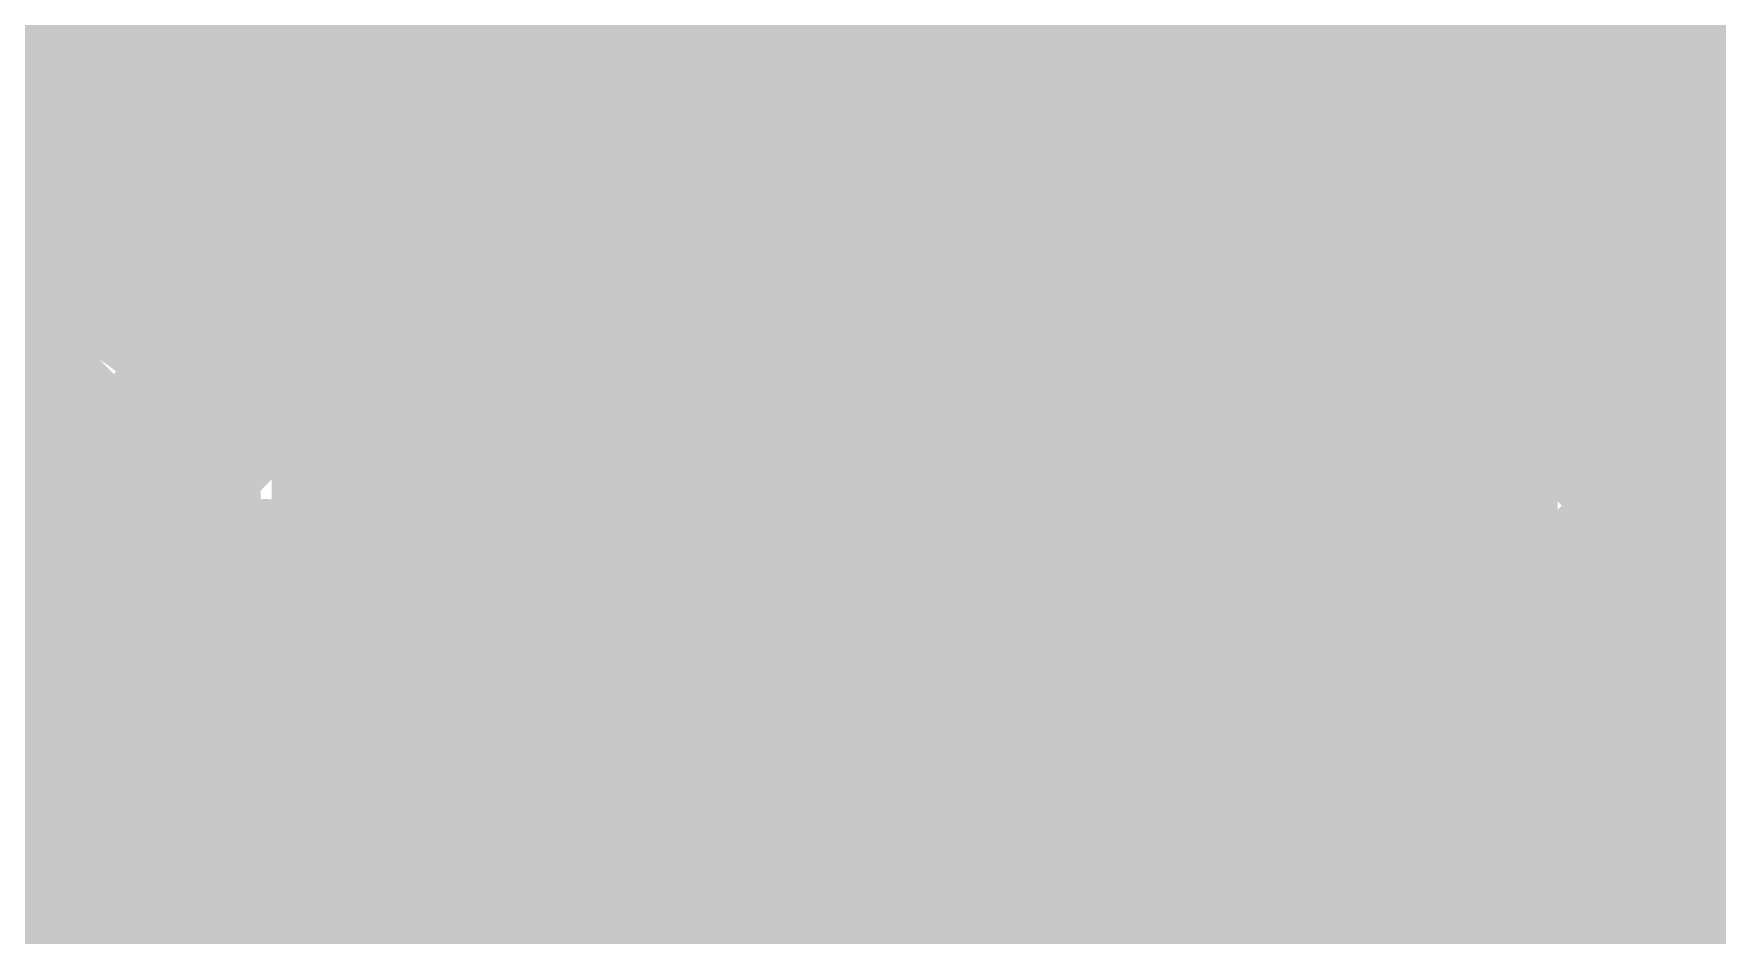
# Model space of a CAD drawing. Header units: millimetres. Extents: x 13 to 259, y -2 to 326.
# Drawn here: x 121.167 to 124.785, y 119.567 to 121.505 of the extents above; entities that cross this region are included whole.
import ezdxf

# ---------------------------------------------------------------- set-up
doc = ezdxf.new("R2010")
doc.units = ezdxf.units.MM
for name, color, linetype in [('BottomLayer', 5, 'Continuous'), ('BottomSolder', 6, 'Continuous'), ('ConnectLayer', 7, 'Continuous'), ('DrillDrawing', 1, 'Continuous'), ('Mechanical13', 56, 'Continuous'), ('Mechanical14', 56, 'Continuous'), ('Mechanical15', 56, 'Continuous'), ('MidLayer1', 16, 'Continuous'), ('MidLayer2', 76, 'Continuous'), ('MidLayer3', 90, 'Continuous'), ('MidLayer4', 156, 'Continuous'), ('MidLayer5', 130, 'Continuous'), ('MidLayer6', 216, 'Continuous'), ('MultiLayer', 9, 'Continuous'), ('TopLayer', 1, 'Continuous'), ('TopPaste', 8, 'Continuous'), ('TopSolder', 216, 'Continuous')]:
    doc.layers.add(name, color=color, linetype=linetype)

# ---------------------------------------------------------------- blocks, each defined once
blk = doc.blocks.new('CP_16_4_L_61')
at = {"layer": 'Mechanical13', "const_width": 0.1}
blk.add_lwpolyline([(2, -2), (2, 2)], dxfattribs=at)
at = {"layer": 'Mechanical15', "const_width": 0.05}
blk.add_lwpolyline([(2.35, -2.35), (2.35, 2.35)], dxfattribs=at)
at = {"layer": 'TopLayer', "const_width": 0.3}
for points in [[(1.55, 0.325), (2.1, 0.325)], [(1.55, -0.325), (2.1, -0.325)], [(1.55, -0.975), (2.1, -0.975)]]:
    blk.add_lwpolyline(points, dxfattribs=at)
at = {"layer": 'TopLayer', "const_width": 0.15}
for points in [[(2.025, 0.325, 1), (2.175, 0.325, 1)], [(2.025, -0.325, 1), (2.175, -0.325, 1)], [(2.025, -0.975, 1), (2.175, -0.975, 1)]]:
    blk.add_lwpolyline(points, format="xyb", close=True, dxfattribs=at)
at = {"layer": 'TopPaste', "const_width": 0.3}
for points in [[(1.55, 0.325), (2.1, 0.325)], [(1.55, -0.325), (2.1, -0.325)], [(1.55, -0.975), (2.1, -0.975)]]:
    blk.add_lwpolyline(points, dxfattribs=at)
at = {"layer": 'TopPaste', "const_width": 0.15}
for points in [[(2.025, 0.325, 1), (2.175, 0.325, 1)], [(2.025, -0.325, 1), (2.175, -0.325, 1)], [(2.025, -0.975, 1), (2.175, -0.975, 1)]]:
    blk.add_lwpolyline(points, format="xyb", close=True, dxfattribs=at)
at = {"layer": 'TopSolder', "const_width": 0.5032}
for points in [[(1.55, 0.325), (2.1, 0.325)], [(1.55, -0.325), (2.1, -0.325)], [(1.55, -0.975), (2.1, -0.975)]]:
    blk.add_lwpolyline(points, dxfattribs=at)
at = {"layer": 'TopSolder', "const_width": 0.2516}
for points in [[(1.9742, 0.325, 1), (2.2258, 0.325, 1)], [(1.9742, -0.325, 1), (2.2258, -0.325, 1)], [(1.9742, -0.975, 1), (2.2258, -0.975, 1)]]:
    blk.add_lwpolyline(points, format="xyb", close=True, dxfattribs=at)
blk = doc.blocks.new('RESC1005X40N_65')
at = {"layer": 'Mechanical14', "const_width": 0.1}
for points in [[(-0.5, 0.25), (0.5, 0.25)], [(-0.5, 0.25), (-0.5, -0.25)], [(0.5, 0.25), (0.5, -0.25)], [(-0.5, -0.25), (0.5, -0.25)]]:
    blk.add_lwpolyline(points, dxfattribs=at)
at = {"layer": 'Mechanical14', "const_width": 0.05}
for points in [[(-0.525, 0.25, 1), (-0.475, 0.25, 1)], [(-0.525, 0.25, 1), (-0.475, 0.25, 1)], [(0.475, 0.25, 1), (0.525, 0.25, 1)], [(0.475, 0.25, 1), (0.525, 0.25, 1)], [(-0.525, -0.25, 1), (-0.475, -0.25, 1)], [(-0.525, -0.25, 1), (-0.475, -0.25, 1)], [(0.475, -0.25, 1), (0.525, -0.25, 1)], [(0.475, -0.25, 1), (0.525, -0.25, 1)]]:
    blk.add_lwpolyline(points, format="xyb", close=True, dxfattribs=at)
at = {"layer": 'Mechanical15', "const_width": 0.05}
for points in [[(0, 0.5), (0, -0.5)], [(-0.91, 0.46), (0.91, 0.46)], [(-0.91, 0.46), (-0.91, -0.46)], [(0.91, 0.46), (0.91, -0.46)], [(-0.5, 0), (0.5, 0)], [(-0.91, -0.46), (0.91, -0.46)]]:
    blk.add_lwpolyline(points, dxfattribs=at)
at = {"layer": 'Mechanical15'}
for points, const_width in [([(-0.0125, 0.5, 1), (0.0125, 0.5, 1)], 0.025), ([(-0.9225, 0.46, 1), (-0.8975, 0.46, 1)], 0.025), ([(-0.9225, 0.46, 1), (-0.8975, 0.46, 1)], 0.025), ([(0.8975, 0.46, 1), (0.9225, 0.46, 1)], 0.025), ([(0.8975, 0.46, 1), (0.9225, 0.46, 1)], 0.025), ([(0.35, 0, 1), (-0.35, 0, 1)], 0.05), ([(-0.5125, 0, 1), (-0.4875, 0, 1)], 0.025), ([(-0.3625, 0, 1), (-0.3375, 0, 1)], 0.025), ([(0.3375, 0, 1), (0.3625, 0, 1)], 0.025), ([(0.4875, 0, 1), (0.5125, 0, 1)], 0.025), ([(-0.9225, -0.46, 1), (-0.8975, -0.46, 1)], 0.025), ([(-0.9225, -0.46, 1), (-0.8975, -0.46, 1)], 0.025), ([(0.8975, -0.46, 1), (0.9225, -0.46, 1)], 0.025), ([(0.8975, -0.46, 1), (0.9225, -0.46, 1)], 0.025), ([(-0.0125, -0.5, 1), (0.0125, -0.5, 1)], 0.025)]:
    blk.add_lwpolyline(points, format="xyb", close=True, dxfattribs=dict(at, const_width=const_width))
at = {"layer": 'TopLayer'}
for points in [[(-0.18, -0.31), (-0.18, 0.31), (-0.76, -0.31), (-0.76, 0.31)], [(0.76, -0.31), (0.76, 0.31), (0.18, -0.31), (0.18, 0.31)]]:
    blk.add_solid(points, dxfattribs=at)
at = {"layer": 'TopPaste'}
for points in [[(-0.18, -0.31), (-0.18, 0.31), (-0.76, -0.31), (-0.76, 0.31)], [(0.76, -0.31), (0.76, 0.31), (0.18, -0.31), (0.18, 0.31)]]:
    blk.add_solid(points, dxfattribs=at)
at = {"layer": 'TopSolder'}
for points in [[(-0.0784, -0.4116), (-0.0784, 0.4116), (-0.8616, -0.4116), (-0.8616, 0.4116)], [(0.8616, -0.4116), (0.8616, 0.4116), (0.0784, -0.4116), (0.0784, 0.4116)]]:
    blk.add_solid(points, dxfattribs=at)
blk = doc.blocks.new('CAPC1608X87N_100')
at = {"layer": 'Mechanical14', "const_width": 0.1}
for points in [[(-0.875, -0.4749), (-0.875, 0.4751)], [(0.875, 0.4751), (-0.875, 0.4751)], [(0.875, -0.4749), (0.875, 0.4751)], [(0.875, -0.4749), (-0.875, -0.4749)]]:
    blk.add_lwpolyline(points, dxfattribs=at)
at = {"layer": 'Mechanical14', "const_width": 0.05}
for points in [[(-0.9, 0.4751, 1), (-0.85, 0.4751, 1)], [(-0.9, 0.4751, 1), (-0.85, 0.4751, 1)], [(0.85, 0.4751, 1), (0.9, 0.4751, 1)], [(0.85, 0.4751, 1), (0.9, 0.4751, 1)], [(-0.9, -0.4749, 1), (-0.85, -0.4749, 1)], [(-0.9, -0.4749, 1), (-0.85, -0.4749, 1)], [(0.85, -0.4749, 1), (0.9, -0.4749, 1)], [(0.85, -0.4749, 1), (0.9, -0.4749, 1)]]:
    blk.add_lwpolyline(points, format="xyb", close=True, dxfattribs=at)
at = {"layer": 'Mechanical15', "const_width": 0.05}
for points in [[(1.55, 0.75), (-1.55, 0.75)], [(-1.55, -0.75), (-1.55, 0.75)], [(1.55, -0.75), (1.55, 0.75)], [(0, -0.3), (0, 0.3)], [(0.3, 0), (-0.3, 0)], [(1.55, -0.75), (-1.55, -0.75)]]:
    blk.add_lwpolyline(points, dxfattribs=at)
at = {"layer": 'Mechanical15', "const_width": 0.025}
for points in [[(-1.5625, 0.75, 1), (-1.5375, 0.75, 1)], [(-1.5625, 0.75, 1), (-1.5375, 0.75, 1)], [(1.5375, 0.75, 1), (1.5625, 0.75, 1)], [(1.5375, 0.75, 1), (1.5625, 0.75, 1)], [(-0.0125, 0.3, 1), (0.0125, 0.3, 1)], [(-0.3125, 0, 1), (-0.2875, 0, 1)], [(0.2875, 0, 1), (0.3125, 0, 1)], [(-0.0125, -0.3, 1), (0.0125, -0.3, 1)], [(-1.5625, -0.75, 1), (-1.5375, -0.75, 1)], [(-1.5625, -0.75, 1), (-1.5375, -0.75, 1)], [(1.5375, -0.75, 1), (1.5625, -0.75, 1)], [(1.5375, -0.75, 1), (1.5625, -0.75, 1)]]:
    blk.add_lwpolyline(points, format="xyb", close=True, dxfattribs=at)
at = {"layer": 'TopLayer'}
for points in [[(-1.275, -0.5), (-0.325, -0.5), (-1.275, 0.5), (-0.325, 0.5)], [(0.325, -0.5), (1.275, -0.5), (0.325, 0.5), (1.275, 0.5)]]:
    blk.add_solid(points, dxfattribs=at)
at = {"layer": 'TopPaste'}
for points in [[(-1.275, -0.5), (-0.325, -0.5), (-1.275, 0.5), (-0.325, 0.5)], [(0.325, -0.5), (1.275, -0.5), (0.325, 0.5), (1.275, 0.5)]]:
    blk.add_solid(points, dxfattribs=at)
at = {"layer": 'TopSolder'}
for points in [[(-1.3766, -0.6016), (-0.2234, -0.6016), (-1.3766, 0.6016), (-0.2234, 0.6016)], [(0.2234, -0.6016), (1.3766, -0.6016), (0.2234, 0.6016), (1.3766, 0.6016)]]:
    blk.add_solid(points, dxfattribs=at)

msp = doc.modelspace()

# ---------------------------------------------------------------- linework, layer by layer
at = {"layer": 'BottomLayer', "const_width": 0.25}
for points in [[(121.9646, 120.7144, 1), (122.2146, 120.7144, 1)], [(120.975, 120.475, 1), (121.225, 120.475, 1)], [(123.5064, 120.2572, 1), (123.7564, 120.2572, 1)], [(121.9646, 119.7744, 1), (122.2146, 119.7744, 1)]]:
    msp.add_lwpolyline(points, format="xyb", close=True, dxfattribs=at)
at = {"layer": 'BottomSolder', "const_width": 0.3516}
for points in [[(120.9492, 121.775, 1), (121.3008, 121.775, 1)], [(120.6492, 121.125, 1), (121.0008, 121.125, 1)], [(121.9138, 120.7144, 1), (122.2654, 120.7144, 1)], [(120.9242, 120.475, 1), (121.2758, 120.475, 1)], [(123.4556, 120.2572, 1), (123.8072, 120.2572, 1)], [(120.6492, 119.825, 1), (121.0008, 119.825, 1)], [(121.9138, 119.7744, 1), (122.2654, 119.7744, 1)]]:
    msp.add_lwpolyline(points, format="xyb", close=True, dxfattribs=at)
at = {"layer": 'ConnectLayer', "const_width": 0.4}
for points in [[(115.4895, 128.8861), (123.5362, 120.8395)], [(115.4895, 128.8861), (123.5362, 120.8395)], [(119.4002, 125.8239), (124.9925, 120.2317)], [(119.4002, 125.8239), (124.9925, 120.2317)], [(119.6306, 124.745), (123.5362, 120.8395)], [(119.6306, 124.745), (123.5362, 120.8395)], [(120.9, 123.15), (123.3028, 120.7472)], [(123.2659, 120.7204), (125.283, 122.7375)], [(123.2659, 120.7204), (125.283, 122.7375)], [(124.1762, 121.6306), (125.2831, 122.7375)], [(120.0686, 122.61), (122.4064, 120.2722)], [(120.6764, 122.61), (122.92, 120.3664)], [(122.1499, 121.3013), (123.3498, 122.5013)], [(122.1499, 121.3013), (123.3498, 122.5013)], [(122.1499, 121.3013), (123.3498, 122.5013)], [(122.1499, 121.3013), (123.3498, 122.5013)], [(122.4493, 121.6008), (123.3498, 122.5013)], [(123.6405, 122.4322), (125.2532, 120.8195)], [(123.6405, 122.4322), (125.2532, 120.8195)], [(122.6355, 120.9384), (124.0945, 122.3974)], [(122.6355, 120.9384), (124.0945, 122.3974)], [(124.2414, 119.3358), (124.2414, 122.4046)], [(124.7814, 119.3358), (124.7814, 122.4046)], [(124.2214, 121.8513), (125.2532, 120.8195)], [(121.7138, 121.8133), (122.243, 121.2841)], [(121.7138, 121.8133), (122.243, 121.2841)], [(121.7138, 121.8133), (122.243, 121.2841)], [(124.1762, 121.6306), (124.2414, 121.6959)], [(124.0585, 120.6643), (125.05, 121.6559)], [(124.0585, 120.6643), (125.05, 121.6559)], [(124.0585, 120.6643), (125.05, 121.6559)], [(124.7814, 121.3873), (125.05, 121.6559)], [(120.5692, 120.5692), (121.6432, 121.6432)], [(122.6355, 120.9384), (123.1774, 121.4804)], [(122.8736, 121.1765), (123.1775, 121.4804)], [(123.543, 119.3003), (125.5777, 121.335)], [(123.543, 119.3003), (125.5777, 121.335)], [(123.8949, 121.3293), (124.9925, 120.2317)], [(123.8949, 121.3293), (124.2414, 120.9827)], [(124.1464, 119.9037), (125.5777, 121.335)], [(124.7814, 120.5388), (125.5777, 121.335)], [(123.2659, 120.7203), (123.858, 121.3125)], [(123.2978, 120.7522), (123.8581, 121.3125)], [(124.7814, 121.2913), (125.2532, 120.8195)], [(120.5524, 121.2776), (121.6461, 120.184)], [(121.4165, 121.2621), (121.6145, 121.0641)], [(121.4165, 121.2621), (121.6145, 121.0641)], [(121.4165, 121.262), (121.6145, 121.0641)], [(121.1595, 120.311), (122.0675, 121.2189)], [(122.6594, 120.8678), (123.0747, 120.4524)], [(122.6594, 120.8678), (123.0747, 120.4524)], [(122.6594, 120.8677), (123.0747, 120.4524)], [(124.0585, 120.6643), (124.2414, 120.8473)], [(122.0607, 120.3637), (122.4917, 120.7947)], [(122.6058, 120.0602), (123.1683, 120.6227)], [(122.6058, 120.0602), (123.1683, 120.6227)], [(122.6058, 120.0602), (123.1683, 120.6227)], [(124.7814, 120.4427), (124.9925, 120.2317)], [(122.6058, 120.0602), (122.916, 120.3704)], [(122.7774, 119.3833), (123.6753, 120.2812)], [(121.6411, 120.2397), (121.7269, 120.2397)], [(123.3196, 120.2075), (123.5817, 119.9454)], [(121.2933, 120.184), (121.665, 120.184)], [(124.2137, 120.162), (132.0104, 112.3653)], [(124.2137, 120.162), (124.9399, 119.4357)], [(124.2137, 120.162), (125.7412, 118.6344)], [(122.5874, 120.0912), (123.3428, 119.3358)], [(122.5874, 120.0912), (123.6995, 118.9791)], [(122.5874, 120.0912), (123.3428, 119.3358)], [(122.5874, 120.0912), (123.3428, 119.3358)], [(123.543, 119.3003), (124.2414, 119.9988)], [(123.9249, 118.8337), (125.0861, 119.9949)], [(123.9249, 118.8337), (125.0861, 119.9949)], [(124.5706, 119.4794), (125.0861, 119.9949)], [(124.7814, 119.6903), (125.0861, 119.9949)], [(124.1215, 119.9286), (124.6143, 119.4357)], [(122.6675, 119.8935), (122.7774, 119.7836)], [(122.5599, 119.1658), (123.2243, 119.8302)], [(122.5599, 119.1658), (123.2243, 119.8302)], [(122.5599, 119.1658), (123.2243, 119.8302)], [(121.4029, 119.7058), (121.5004, 119.8033)], [(121.4029, 119.7058), (121.5004, 119.8033)], [(122.7774, 117.538), (122.7774, 119.7836)], [(123.8267, 119.7004), (129.2576, 114.2696)], [(123.8267, 119.7004), (124.1933, 119.3338)], [(123.8267, 119.7004), (124.8927, 118.6344)], [(121.3866, 119.644), (121.5142, 119.644)], [(121.3736, 119.6079), (121.7157, 119.2658)], [(121.3736, 119.6079), (121.7157, 119.2658)], [(121.3736, 119.6079), (121.7157, 119.2658)], [(124.7814, 119.5942), (125.47, 118.9056)], [(122.7774, 118.5348), (123.7642, 119.5216)], [(123.7642, 119.0927), (123.7642, 119.5222)], [(124.6143, 119.4357), (126.0205, 119.4357)], [(122.5296, 119.2025), (122.5296, 119.3813)]]:
    msp.add_lwpolyline(points, dxfattribs=at)
for points in [[(124.2214, 121.8572, -2.25895), (123.5748, 122.4445)], [(124.2214, 121.8572, -2.25895), (123.5748, 122.4445)], [(120.5492, 121.6466, -1.116233), (121.715, 121.775)], [(120.5492, 121.6466, -1.116233), (121.715, 121.775)], [(120.5492, 121.6466, -1.116233), (121.715, 121.775)], [(121.715, 121.775, -0.277914), (121.4009, 121.2535)], [(121.715, 121.775, -0.277914), (121.4009, 121.2535)], [(121.715, 121.775, -0.277914), (121.4009, 121.2535)], [(121.5247, 120.8846, -0.863449), (122.6796, 120.7144)], [(121.5247, 120.8846, -0.863449), (122.6796, 120.7144)], [(121.5247, 120.8846, -0.863449), (122.6796, 120.7144)], [(121.4009, 121.2535, -0.054925), (121.415, 121.125)], [(121.4009, 121.2535, -0.054925), (121.415, 121.125)], [(121.4009, 121.2535, -0.054925), (121.415, 121.125)], [(121.415, 121.125, -0.060301), (121.398, 120.9842)], [(121.415, 121.125, -0.060301), (121.398, 120.9842)], [(121.415, 121.125, -0.060301), (121.398, 120.9842)], [(121.398, 120.9842, -0.06863), (121.5247, 120.8846)], [(121.398, 120.9842, -0.06863), (121.5247, 120.8846)], [(121.398, 120.9842, -0.06863), (121.5247, 120.8846)], [(123.3028, 120.7472, -0.599948), (124.2214, 120.2572)], [(122.6796, 120.7144, -0.234583), (122.4463, 120.2444)], [(122.6796, 120.7144, -0.234583), (122.4463, 120.2444)], [(122.6796, 120.7144, -0.234583), (122.4463, 120.2444)], [(120.731, 120.4075, -0.275893), (121.2933, 120.184)], [(121.665, 120.184, -0.603205), (122.6675, 119.8935)], [(123.6036, 120.2987, -0.358998), (122.92, 120.3664)], [(123.604, 120.299, -0.358532), (122.921, 120.3654)], [(121.415, 119.825, -1.72626), (120.5271, 120.3342)], [(121.415, 119.825, -1.72626), (120.5271, 120.3342)], [(121.1878, 119.3597, -1.0687), (120.5271, 120.3342)], [(121.665, 120.3048, -0.189418), (121.398, 119.9658)], [(121.665, 120.3048, -0.189418), (121.398, 119.9658)], [(121.733, 120.2444, -0.03861), (121.665, 120.3048)], [(121.733, 120.2444, -0.03861), (121.665, 120.3048)], [(121.733, 120.2444, -0.03861), (121.665, 120.3048)], [(123.604, 120.299, -0.596675), (123.6814, 120.2572)], [(121.7501, 119.2919, -0.507728), (121.733, 120.2444)], [(121.7501, 119.2919, -0.507728), (121.733, 120.2444)], [(122.4463, 120.2444, -0.234583), (122.6796, 119.7744)], [(122.4463, 120.2444, -0.234583), (122.6796, 119.7744)], [(122.4463, 120.2444, -0.234583), (122.6796, 119.7744)], [(124.2214, 120.2572, -0.148766), (124.1215, 119.9286)], [(123.7396, 119.5468, -0.358532), (123.6732, 120.2298)], [(123.7406, 119.5458, -0.358998), (123.673, 120.2294)], [(121.3866, 119.644, -1.071152), (120.2936, 120.0812)], [(121.398, 119.9658, -0.0603), (121.415, 119.825)], [(121.398, 119.9658, -0.0603), (121.415, 119.825)], [(122.6796, 119.7744, -0.244075), (122.4292, 119.2919)], [(122.6796, 119.7744, -0.244075), (122.4292, 119.2919)], [(122.6796, 119.7744, -0.184325), (122.5296, 119.3813)], [(121.7501, 119.2919, -0.185763), (121.5142, 119.644)]]:
    msp.add_lwpolyline(points, format="xyb", dxfattribs=at)
at = {"layer": 'ConnectLayer'}
for points, const_width in [([(124.1414, 121.6959, 1), (124.3414, 121.6959, 1)], 0.2), ([(121.5432, 121.6432, 1), (121.7432, 121.6432, 1)], 0.2), ([(124.0762, 121.6306, 1), (124.2762, 121.6306, 1)], 0.2), ([(124.0762, 121.6306, 1), (124.2762, 121.6306, 1)], 0.2), ([(122.3493, 121.6008, 1), (122.5493, 121.6008, 1)], 0.2), ([(123.0775, 121.4804, 1), (123.2775, 121.4804, 1)], 0.2), ([(123.0775, 121.4804, 1), (123.2774, 121.4804, 1)], 0.2), ([(124.6814, 121.3873, 1), (124.8814, 121.3873, 1)], 0.2), ([(123.7949, 121.3293, 1), (123.9949, 121.3293, 1)], 0.2), ([(123.7949, 121.3293, 1), (123.9949, 121.3293, 1)], 0.2), ([(122.0499, 121.3013, 1), (122.2499, 121.3013, 1)], 0.2), ([(122.0499, 121.3013, 1), (122.2499, 121.3013, 1)], 0.2), ([(122.0499, 121.3013, 1), (122.2499, 121.3013, 1)], 0.2), ([(122.0499, 121.3013, 1), (122.2499, 121.3013, 1)], 0.2), ([(123.758, 121.3125, 1), (123.958, 121.3125, 1)], 0.2), ([(123.7581, 121.3125, 1), (123.9581, 121.3125, 1)], 0.2), ([(124.6814, 121.2913, 1), (124.8814, 121.2913, 1)], 0.2), ([(121.3009, 121.2535, 1), (121.5009, 121.2535, 1)], 0.2), ([(121.3009, 121.2535, 1), (121.5009, 121.2535, 1)], 0.2), ([(121.3009, 121.2535, 1), (121.5009, 121.2535, 1)], 0.2), ([(121.3009, 121.2535, 1), (121.5009, 121.2535, 1)], 0.2), ([(121.3009, 121.2535, 1), (121.5009, 121.2535, 1)], 0.2), ([(121.3009, 121.2535, 1), (121.5009, 121.2535, 1)], 0.2), ([(121.3165, 121.2621, 1), (121.5165, 121.2621, 1)], 0.2), ([(121.3165, 121.2621, 1), (121.5165, 121.2621, 1)], 0.2), ([(121.3165, 121.262, 1), (121.5165, 121.262, 1)], 0.2), ([(122.143, 121.2841, 1), (122.343, 121.2841, 1)], 0.2), ([(122.143, 121.2841, 1), (122.343, 121.2841, 1)], 0.2), ([(122.143, 121.2841, 1), (122.343, 121.2841, 1)], 0.2), ([(121.9675, 121.2189, 1), (122.1675, 121.2189, 1)], 0.2), ([(122.7736, 121.1765, 1), (122.9736, 121.1765, 1)], 0.2), ([(121.315, 121.125, 1), (121.515, 121.125, 1)], 0.2), ([(121.315, 121.125, 1), (121.515, 121.125, 1)], 0.2), ([(121.315, 121.125, 1), (121.515, 121.125, 1)], 0.2), ([(121.315, 121.125, 1), (121.515, 121.125, 1)], 0.2), ([(121.315, 121.125, 1), (121.515, 121.125, 1)], 0.2), ([(121.315, 121.125, 1), (121.515, 121.125, 1)], 0.2), ([(121.5145, 121.0641, 1), (121.7145, 121.0641, 1)], 0.2), ([(121.5145, 121.0641, 1), (121.7145, 121.0641, 1)], 0.2), ([(121.5145, 121.0641, 1), (121.7145, 121.0641, 1)], 0.2), ([(121.298, 120.9842, 1), (121.498, 120.9842, 1)], 0.2), ([(121.298, 120.9842, 1), (121.498, 120.9842, 1)], 0.2), ([(121.298, 120.9842, 1), (121.498, 120.9842, 1)], 0.2), ([(121.298, 120.9842, 1), (121.498, 120.9842, 1)], 0.2), ([(121.298, 120.9842, 1), (121.498, 120.9842, 1)], 0.2), ([(121.298, 120.9842, 1), (121.498, 120.9842, 1)], 0.2), ([(124.1414, 120.9827, 1), (124.3414, 120.9827, 1)], 0.2), ([(122.5355, 120.9384, 1), (122.7355, 120.9384, 1)], 0.2), ([(122.5355, 120.9384, 1), (122.7355, 120.9384, 1)], 0.2), ([(122.5355, 120.9384, 1), (122.7355, 120.9384, 1)], 0.2), ([(121.4247, 120.8846, 1), (121.6247, 120.8846, 1)], 0.2), ([(121.4247, 120.8846, 1), (121.6247, 120.8846, 1)], 0.2), ([(121.4247, 120.8846, 1), (121.6247, 120.8846, 1)], 0.2), ([(121.4247, 120.8846, 1), (121.6247, 120.8846, 1)], 0.2), ([(121.4247, 120.8846, 1), (121.6247, 120.8846, 1)], 0.2), ([(121.4247, 120.8846, 1), (121.6247, 120.8846, 1)], 0.2), ([(122.5594, 120.8678, 1), (122.7594, 120.8678, 1)], 0.2), ([(122.5594, 120.8678, 1), (122.7594, 120.8678, 1)], 0.2), ([(122.5594, 120.8677, 1), (122.7594, 120.8677, 1)], 0.2), ([(124.2214, 120.2572, 1), (123.0414, 120.2572, 1)], 0.4), ([(124.2214, 120.2572, 1), (123.0414, 120.2572, 1)], 0.4), ([(124.2214, 120.2572, 1), (123.0414, 120.2572, 1)], 0.4), ([(123.4362, 120.8395, 1), (123.6362, 120.8395, 1)], 0.2), ([(123.4362, 120.8395, 1), (123.6362, 120.8395, 1)], 0.2), ([(123.4362, 120.8395, 1), (123.6362, 120.8395, 1)], 0.2), ([(123.4362, 120.8395, 1), (123.6362, 120.8395, 1)], 0.2), ([(124.1414, 120.8473, 1), (124.3414, 120.8473, 1)], 0.2), ([(122.3917, 120.7947, 1), (122.5917, 120.7947, 1)], 0.2), ([(123.1978, 120.7522, 1), (123.3978, 120.7522, 1)], 0.2), ([(123.2028, 120.7472, 1), (123.4028, 120.7472, 1)], 0.2), ([(123.2028, 120.7472, 1), (123.4028, 120.7472, 1)], 0.2), ([(122.5796, 120.7144, 1), (122.7796, 120.7144, 1)], 0.2), ([(122.5796, 120.7144, 1), (122.7796, 120.7144, 1)], 0.2), ([(122.5796, 120.7144, 1), (122.7796, 120.7144, 1)], 0.2), ([(122.5796, 120.7144, 1), (122.7796, 120.7144, 1)], 0.2), ([(122.5796, 120.7144, 1), (122.7796, 120.7144, 1)], 0.2), ([(122.5796, 120.7144, 1), (122.7796, 120.7144, 1)], 0.2), ([(123.1659, 120.7204, 1), (123.3659, 120.7204, 1)], 0.2), ([(123.1659, 120.7204, 1), (123.3659, 120.7204, 1)], 0.2), ([(123.1659, 120.7203, 1), (123.3659, 120.7203, 1)], 0.2), ([(123.9585, 120.6643, 1), (124.1585, 120.6643, 1)], 0.2), ([(123.9585, 120.6643, 1), (124.1585, 120.6643, 1)], 0.2), ([(123.9585, 120.6643, 1), (124.1585, 120.6643, 1)], 0.2), ([(123.9585, 120.6643, 1), (124.1585, 120.6643, 1)], 0.2), ([(123.0683, 120.6227, 1), (123.2683, 120.6227, 1)], 0.2), ([(123.0683, 120.6227, 1), (123.2683, 120.6227, 1)], 0.2), ([(123.0683, 120.6227, 1), (123.2683, 120.6227, 1)], 0.2), ([(124.6814, 120.5388, 1), (124.8814, 120.5388, 1)], 0.2), ([(122.9747, 120.4524, 1), (123.1747, 120.4524, 1)], 0.2), ([(122.9747, 120.4524, 1), (123.1747, 120.4524, 1)], 0.2), ([(122.9747, 120.4524, 1), (123.1747, 120.4524, 1)], 0.2), ([(124.6814, 120.4427, 1), (124.8814, 120.4427, 1)], 0.2), ([(121.9607, 120.3637, 1), (122.1607, 120.3637, 1)], 0.2), ([(122.816, 120.3704, 1), (123.016, 120.3704, 1)], 0.2), ([(122.82, 120.3664, 1), (123.02, 120.3664, 1)], 0.2), ([(122.82, 120.3664, 1), (123.02, 120.3664, 1)], 0.2), ([(122.821, 120.3654, 1), (123.021, 120.3654, 1)], 0.2), ([(121.0595, 120.311, 1), (121.2595, 120.311, 1)], 0.2), ([(121.565, 120.3048, 1), (121.765, 120.3048, 1)], 0.2), ([(121.565, 120.3048, 1), (121.765, 120.3048, 1)], 0.2), ([(121.565, 120.3048, 1), (121.765, 120.3048, 1)], 0.2), ([(121.565, 120.3048, 1), (121.765, 120.3048, 1)], 0.2), ([(121.565, 120.3048, 1), (121.765, 120.3048, 1)], 0.2), ([(123.5036, 120.2987, 1), (123.7036, 120.2987, 1)], 0.2), ([(123.504, 120.299, 1), (123.704, 120.299, 1)], 0.2), ([(123.504, 120.299, 1), (123.704, 120.299, 1)], 0.2), ([(123.5753, 120.2812, 1), (123.7753, 120.2812, 1)], 0.2), ([(121.5411, 120.2397, 1), (121.7411, 120.2397, 1)], 0.2), ([(121.6269, 120.2397, 1), (121.8269, 120.2397, 1)], 0.2), ([(121.633, 120.2444, 1), (121.833, 120.2444, 1)], 0.2), ([(121.633, 120.2444, 1), (121.833, 120.2444, 1)], 0.2), ([(121.633, 120.2444, 1), (121.833, 120.2444, 1)], 0.2), ([(121.633, 120.2444, 1), (121.833, 120.2444, 1)], 0.2), ([(121.633, 120.2444, 1), (121.833, 120.2444, 1)], 0.2), ([(122.3064, 120.2722, 1), (122.5064, 120.2722, 1)], 0.2), ([(122.3463, 120.2444, 1), (122.5463, 120.2444, 1)], 0.2), ([(122.3463, 120.2444, 1), (122.5463, 120.2444, 1)], 0.2), ([(122.3463, 120.2444, 1), (122.5463, 120.2444, 1)], 0.2), ([(122.3463, 120.2444, 1), (122.5463, 120.2444, 1)], 0.2), ([(122.3463, 120.2444, 1), (122.5463, 120.2444, 1)], 0.2), ([(122.3463, 120.2444, 1), (122.5463, 120.2444, 1)], 0.2), ([(122.9414, 120.2572, 1), (123.1414, 120.2572, 1)], 0.2), ([(122.9414, 120.2572, 1), (123.1414, 120.2572, 1)], 0.2), ([(122.9414, 120.2572, 1), (123.1414, 120.2572, 1)], 0.2), ([(123.5814, 120.2572, 1), (123.7814, 120.2572, 1)], 0.2), ([(124.1214, 120.2572, 1), (124.3214, 120.2572, 1)], 0.2), ([(124.1214, 120.2572, 1), (124.3214, 120.2572, 1)], 0.2), ([(124.1214, 120.2572, 1), (124.3214, 120.2572, 1)], 0.2), ([(124.1214, 120.2572, 1), (124.3214, 120.2572, 1)], 0.2), ([(124.1214, 120.2572, 1), (124.3214, 120.2572, 1)], 0.2), ([(123.2196, 120.2075, 1), (123.4196, 120.2075, 1)], 0.2), ([(123.573, 120.2294, 1), (123.773, 120.2294, 1)], 0.2), ([(123.5732, 120.2298, 1), (123.7732, 120.2298, 1)], 0.2), ([(121.1933, 120.184, 1), (121.3933, 120.184, 1)], 0.2), ([(121.1933, 120.184, 1), (121.3933, 120.184, 1)], 0.2), ([(121.5461, 120.184, 1), (121.7461, 120.184, 1)], 0.2), ([(121.565, 120.184, 1), (121.765, 120.184, 1)], 0.2), ([(121.565, 120.184, 1), (121.765, 120.184, 1)], 0.2), ([(124.1137, 120.162, 1), (124.3137, 120.162, 1)], 0.2), ([(124.1137, 120.162, 1), (124.3137, 120.162, 1)], 0.2), ([(124.1137, 120.162, 1), (124.3137, 120.162, 1)], 0.2), ([(122.4874, 120.0912, 1), (122.6874, 120.0912, 1)], 0.2), ([(122.4874, 120.0912, 1), (122.6874, 120.0912, 1)], 0.2), ([(122.4874, 120.0912, 1), (122.6874, 120.0912, 1)], 0.2), ([(122.4874, 120.0912, 1), (122.6874, 120.0912, 1)], 0.2), ([(122.5058, 120.0602, 1), (122.7058, 120.0602, 1)], 0.2), ([(122.5058, 120.0602, 1), (122.7058, 120.0602, 1)], 0.2), ([(122.5058, 120.0602, 1), (122.7058, 120.0602, 1)], 0.2), ([(122.5058, 120.0602, 1), (122.7058, 120.0602, 1)], 0.2), ([(124.1414, 119.9988, 1), (124.3414, 119.9988, 1)], 0.2), ([(121.298, 119.9658, 1), (121.498, 119.9658, 1)], 0.2), ([(121.298, 119.9658, 1), (121.498, 119.9658, 1)], 0.2), ([(121.298, 119.9658, 1), (121.498, 119.9658, 1)], 0.2), ([(121.298, 119.9658, 1), (121.498, 119.9658, 1)], 0.2), ([(123.4817, 119.9454, 1), (123.6817, 119.9454, 1)], 0.2), ([(124.0215, 119.9286, 1), (124.2215, 119.9286, 1)], 0.2), ([(124.0215, 119.9286, 1), (124.2215, 119.9286, 1)], 0.2), ([(122.5675, 119.8935, 1), (122.7675, 119.8935, 1)], 0.2), ([(122.5675, 119.8935, 1), (122.7675, 119.8935, 1)], 0.2), ([(124.0464, 119.9037, 1), (124.2464, 119.9037, 1)], 0.2), ([(121.315, 119.825, 1), (121.515, 119.825, 1)], 0.2), ([(121.315, 119.825, 1), (121.515, 119.825, 1)], 0.2), ([(121.315, 119.825, 1), (121.515, 119.825, 1)], 0.2), ([(121.315, 119.825, 1), (121.515, 119.825, 1)], 0.2), ([(123.1243, 119.8302, 1), (123.3243, 119.8302, 1)], 0.2), ([(123.1243, 119.8302, 1), (123.3243, 119.8302, 1)], 0.2), ([(123.1243, 119.8302, 1), (123.3243, 119.8302, 1)], 0.2), ([(121.4004, 119.8033, 1), (121.6004, 119.8033, 1)], 0.2), ([(121.4004, 119.8033, 1), (121.6004, 119.8033, 1)], 0.2), ([(122.5796, 119.7744, 1), (122.7796, 119.7744, 1)], 0.2), ([(122.5796, 119.7744, 1), (122.7796, 119.7744, 1)], 0.2), ([(122.5796, 119.7744, 1), (122.7796, 119.7744, 1)], 0.2), ([(122.5796, 119.7744, 1), (122.7796, 119.7744, 1)], 0.2), ([(122.5796, 119.7744, 1), (122.7796, 119.7744, 1)], 0.2), ([(122.5796, 119.7744, 1), (122.7796, 119.7744, 1)], 0.2), ([(122.6774, 119.7836, 1), (122.8774, 119.7836, 1)], 0.2), ([(122.6774, 119.7836, 1), (122.8774, 119.7836, 1)], 0.2), ([(121.3029, 119.7058, 1), (121.5029, 119.7058, 1)], 0.2), ([(121.3029, 119.7058, 1), (121.5029, 119.7058, 1)], 0.2), ([(123.7267, 119.7004, 1), (123.9267, 119.7004, 1)], 0.2), ([(123.7267, 119.7004, 1), (123.9267, 119.7004, 1)], 0.2), ([(123.7267, 119.7004, 1), (123.9267, 119.7004, 1)], 0.2), ([(124.6814, 119.6903, 1), (124.8814, 119.6903, 1)], 0.2), ([(121.2866, 119.644, 1), (121.4866, 119.644, 1)], 0.2), ([(121.2866, 119.644, 1), (121.4866, 119.644, 1)], 0.2), ([(121.4142, 119.644, 1), (121.6142, 119.644, 1)], 0.2), ([(121.4142, 119.644, 1), (121.6142, 119.644, 1)], 0.2), ([(121.2736, 119.6079, 1), (121.4736, 119.6079, 1)], 0.2), ([(121.2736, 119.6079, 1), (121.4736, 119.6079, 1)], 0.2), ([(121.2736, 119.6079, 1), (121.4736, 119.6079, 1)], 0.2), ([(124.6814, 119.5942, 1), (124.8814, 119.5942, 1)], 0.2), ([(123.6396, 119.5468, 1), (123.8396, 119.5468, 1)], 0.2), ([(123.6406, 119.5458, 1), (123.8406, 119.5458, 1)], 0.2), ([(123.6642, 119.5222, 1), (123.8642, 119.5222, 1)], 0.2), ([(123.6642, 119.5216, 1), (123.8642, 119.5216, 1)], 0.2), ([(124.4706, 119.4794, 1), (124.6706, 119.4794, 1)], 0.2), ([(124.5143, 119.4357, 1), (124.7143, 119.4357, 1)], 0.2), ([(124.5143, 119.4357, 1), (124.7143, 119.4357, 1)], 0.2), ([(124.8399, 119.4357, 1), (125.0399, 119.4357, 1)], 0.2), ([(122.4296, 119.3813, 1), (122.6296, 119.3813, 1)], 0.2), ([(122.4296, 119.3813, 1), (122.6296, 119.3813, 1)], 0.2), ([(122.6774, 119.3833, 1), (122.8774, 119.3833, 1)], 0.2)]:
    msp.add_lwpolyline(points, format="xyb", close=True, dxfattribs=dict(at, const_width=const_width))
at = {"layer": 'DrillDrawing', "const_width": 0.0508}
for points in [[(121.252, 121.521), (121.252, 121.648)], [(120.998, 121.521), (121.252, 121.521)], [(121.9626, 120.8414), (121.9626, 120.9684)], [(121.9626, 120.9684), (122.2166, 120.9684)], [(122.2166, 120.8414), (122.2166, 120.9684)], [(121.8356, 120.5874), (121.8356, 120.8414)], [(121.8356, 120.8414), (121.9626, 120.8414)], [(122.2166, 120.8414), (122.3436, 120.8414)], [(122.3436, 120.5874), (122.3436, 120.8414)], [(120.973, 120.729), (121.227, 120.729)], [(121.227, 120.602), (121.227, 120.729)], [(121.227, 120.602), (121.354, 120.602)], [(121.354, 120.348), (121.354, 120.602)], [(121.8356, 120.5874), (121.9626, 120.5874)], [(121.9626, 120.4604), (121.9626, 120.5874)], [(122.2166, 120.5874), (122.3436, 120.5874)], [(122.2166, 120.4604), (122.2166, 120.5874)], [(123.5044, 120.3842), (123.5044, 120.5112)], [(123.5044, 120.5112), (123.7584, 120.5112)], [(123.7584, 120.3842), (123.7584, 120.5112)], [(121.9626, 120.4604), (122.2166, 120.4604)], [(123.3774, 120.1302), (123.3774, 120.3842)], [(123.3774, 120.3842), (123.5044, 120.3842)], [(123.7584, 120.3842), (123.8854, 120.3842)], [(123.8854, 120.1302), (123.8854, 120.3842)], [(121.227, 120.348), (121.354, 120.348)], [(121.227, 120.221), (121.227, 120.348)], [(120.973, 120.221), (121.227, 120.221)], [(123.3774, 120.1302), (123.5044, 120.1302)], [(123.5044, 120.0032), (123.5044, 120.1302)], [(123.7584, 120.1302), (123.8854, 120.1302)], [(123.7584, 120.0032), (123.7584, 120.1302)], [(121.9626, 119.9014), (121.9626, 120.0284)], [(121.9626, 120.0284), (122.2166, 120.0284)], [(122.2166, 119.9014), (122.2166, 120.0284)], [(123.5044, 120.0032), (123.7584, 120.0032)], [(121.8356, 119.6474), (121.8356, 119.9014)], [(121.8356, 119.9014), (121.9626, 119.9014)], [(122.2166, 119.9014), (122.3436, 119.9014)], [(122.3436, 119.6474), (122.3436, 119.9014)], [(121.8356, 119.6474), (121.9626, 119.6474)], [(121.9626, 119.5204), (121.9626, 119.6474)], [(122.2166, 119.6474), (122.3436, 119.6474)], [(122.2166, 119.5204), (122.2166, 119.6474)]]:
    msp.add_lwpolyline(points, dxfattribs=at)
at = {"layer": 'DrillDrawing', "const_width": 0.0254}
for points in [[(121.2393, 121.521, 1), (121.2647, 121.521, 1)], [(121.2393, 121.521, 1), (121.2647, 121.521, 1)], [(121.9499, 120.9684, 1), (121.9753, 120.9684, 1)], [(121.9499, 120.9684, 1), (121.9753, 120.9684, 1)], [(122.2039, 120.9684, 1), (122.2293, 120.9684, 1)], [(122.2039, 120.9684, 1), (122.2293, 120.9684, 1)], [(121.8229, 120.8414, 1), (121.8483, 120.8414, 1)], [(121.8229, 120.8414, 1), (121.8483, 120.8414, 1)], [(121.9499, 120.8414, 1), (121.9753, 120.8414, 1)], [(121.9499, 120.8414, 1), (121.9753, 120.8414, 1)], [(122.2039, 120.8414, 1), (122.2293, 120.8414, 1)], [(122.2039, 120.8414, 1), (122.2293, 120.8414, 1)], [(122.3309, 120.8414, 1), (122.3563, 120.8414, 1)], [(122.3309, 120.8414, 1), (122.3563, 120.8414, 1)], [(121.2143, 120.729, 1), (121.2397, 120.729, 1)], [(121.2143, 120.729, 1), (121.2397, 120.729, 1)], [(121.2143, 120.602, 1), (121.2397, 120.602, 1)], [(121.2143, 120.602, 1), (121.2397, 120.602, 1)], [(121.3413, 120.602, 1), (121.3667, 120.602, 1)], [(121.3413, 120.602, 1), (121.3667, 120.602, 1)], [(121.8229, 120.5874, 1), (121.8483, 120.5874, 1)], [(121.8229, 120.5874, 1), (121.8483, 120.5874, 1)], [(121.9499, 120.5874, 1), (121.9753, 120.5874, 1)], [(121.9499, 120.5874, 1), (121.9753, 120.5874, 1)], [(122.2039, 120.5874, 1), (122.2293, 120.5874, 1)], [(122.2039, 120.5874, 1), (122.2293, 120.5874, 1)], [(122.3309, 120.5874, 1), (122.3563, 120.5874, 1)], [(122.3309, 120.5874, 1), (122.3563, 120.5874, 1)], [(123.4917, 120.5112, 1), (123.5171, 120.5112, 1)], [(123.4917, 120.5112, 1), (123.5171, 120.5112, 1)], [(123.7457, 120.5112, 1), (123.7711, 120.5112, 1)], [(123.7457, 120.5112, 1), (123.7711, 120.5112, 1)], [(121.9499, 120.4604, 1), (121.9753, 120.4604, 1)], [(121.9499, 120.4604, 1), (121.9753, 120.4604, 1)], [(122.2039, 120.4604, 1), (122.2293, 120.4604, 1)], [(122.2039, 120.4604, 1), (122.2293, 120.4604, 1)], [(123.3647, 120.3842, 1), (123.3901, 120.3842, 1)], [(123.3647, 120.3842, 1), (123.3901, 120.3842, 1)], [(123.4917, 120.3842, 1), (123.5171, 120.3842, 1)], [(123.4917, 120.3842, 1), (123.5171, 120.3842, 1)], [(123.7457, 120.3842, 1), (123.7711, 120.3842, 1)], [(123.7457, 120.3842, 1), (123.7711, 120.3842, 1)], [(123.8727, 120.3842, 1), (123.8981, 120.3842, 1)], [(123.8727, 120.3842, 1), (123.8981, 120.3842, 1)], [(121.2143, 120.348, 1), (121.2397, 120.348, 1)], [(121.2143, 120.348, 1), (121.2397, 120.348, 1)], [(121.3413, 120.348, 1), (121.3667, 120.348, 1)], [(121.3413, 120.348, 1), (121.3667, 120.348, 1)], [(121.2143, 120.221, 1), (121.2397, 120.221, 1)], [(121.2143, 120.221, 1), (121.2397, 120.221, 1)], [(123.3647, 120.1302, 1), (123.3901, 120.1302, 1)], [(123.3647, 120.1302, 1), (123.3901, 120.1302, 1)], [(123.4917, 120.1302, 1), (123.5171, 120.1302, 1)], [(123.4917, 120.1302, 1), (123.5171, 120.1302, 1)], [(123.7457, 120.1302, 1), (123.7711, 120.1302, 1)], [(123.7457, 120.1302, 1), (123.7711, 120.1302, 1)], [(123.8727, 120.1302, 1), (123.8981, 120.1302, 1)], [(123.8727, 120.1302, 1), (123.8981, 120.1302, 1)], [(121.9499, 120.0284, 1), (121.9753, 120.0284, 1)], [(121.9499, 120.0284, 1), (121.9753, 120.0284, 1)], [(122.2039, 120.0284, 1), (122.2293, 120.0284, 1)], [(122.2039, 120.0284, 1), (122.2293, 120.0284, 1)], [(123.4917, 120.0032, 1), (123.5171, 120.0032, 1)], [(123.4917, 120.0032, 1), (123.5171, 120.0032, 1)], [(123.7457, 120.0032, 1), (123.7711, 120.0032, 1)], [(123.7457, 120.0032, 1), (123.7711, 120.0032, 1)], [(121.8229, 119.9014, 1), (121.8483, 119.9014, 1)], [(121.8229, 119.9014, 1), (121.8483, 119.9014, 1)], [(121.9499, 119.9014, 1), (121.9753, 119.9014, 1)], [(121.9499, 119.9014, 1), (121.9753, 119.9014, 1)], [(122.2039, 119.9014, 1), (122.2293, 119.9014, 1)], [(122.2039, 119.9014, 1), (122.2293, 119.9014, 1)], [(122.3309, 119.9014, 1), (122.3563, 119.9014, 1)], [(122.3309, 119.9014, 1), (122.3563, 119.9014, 1)], [(121.8229, 119.6474, 1), (121.8483, 119.6474, 1)], [(121.8229, 119.6474, 1), (121.8483, 119.6474, 1)], [(121.9499, 119.6474, 1), (121.9753, 119.6474, 1)], [(121.9499, 119.6474, 1), (121.9753, 119.6474, 1)], [(122.2039, 119.6474, 1), (122.2293, 119.6474, 1)], [(122.2039, 119.6474, 1), (122.2293, 119.6474, 1)], [(122.3309, 119.6474, 1), (122.3563, 119.6474, 1)], [(122.3309, 119.6474, 1), (122.3563, 119.6474, 1)]]:
    msp.add_lwpolyline(points, format="xyb", close=True, dxfattribs=at)
at = {"layer": 'MidLayer1', "const_width": 0.25}
for points in [[(121.9646, 120.7144, 1), (122.2146, 120.7144, 1)], [(120.975, 120.475, 1), (121.225, 120.475, 1)], [(123.5064, 120.2572, 1), (123.7564, 120.2572, 1)], [(121.9646, 119.7744, 1), (122.2146, 119.7744, 1)]]:
    msp.add_lwpolyline(points, format="xyb", close=True, dxfattribs=at)
at = {"layer": 'MidLayer2', "const_width": 0.2}
for points in [[(121.5307, 123.265), (123.6, 121.1957)], [(123.6, 121.1957), (136.5351, 121.1957)]]:
    msp.add_lwpolyline(points, dxfattribs=at)
at = {"layer": 'MidLayer2'}
for points, const_width in [([(123.55, 121.1957, 1), (123.65, 121.1957, 1)], 0.1), ([(123.55, 121.1957, 1), (123.65, 121.1957, 1)], 0.1), ([(121.9646, 120.7144, 1), (122.2146, 120.7144, 1)], 0.25), ([(120.975, 120.475, 1), (121.225, 120.475, 1)], 0.25), ([(123.5064, 120.2572, 1), (123.7564, 120.2572, 1)], 0.25), ([(121.9646, 119.7744, 1), (122.2146, 119.7744, 1)], 0.25)]:
    msp.add_lwpolyline(points, format="xyb", close=True, dxfattribs=dict(at, const_width=const_width))
at = {"layer": 'MidLayer3'}
for points, const_width in [([(121.9646, 120.7144, 1), (122.2146, 120.7144, 1)], 0.25), ([(120.975, 120.475, 1), (121.225, 120.475, 1)], 0.25), ([(123.5064, 120.2572, 1), (123.7564, 120.2572, 1)], 0.25), ([(121.9646, 119.7744, 1), (122.2146, 119.7744, 1)], 0.25), ([(122.0143, 119.7997, 1), (122.1143, 119.7997, 1)], 0.1), ([(122.0143, 119.7997, 1), (122.1143, 119.7997, 1)], 0.1), ([(122.0396, 119.7744, 1), (122.1396, 119.7744, 1)], 0.1), ([(122.0396, 119.7744, 1), (122.1396, 119.7744, 1)], 0.1)]:
    msp.add_lwpolyline(points, format="xyb", close=True, dxfattribs=dict(at, const_width=const_width))
at = {"layer": 'MidLayer3', "const_width": 0.2}
for points in [[(120.8503, 119.7997), (122.0643, 119.7997)], [(122.0643, 119.7997), (122.0896, 119.7744)], [(122.0896, 118.8094), (122.0896, 119.7744)]]:
    msp.add_lwpolyline(points, dxfattribs=at)
at = {"layer": 'MidLayer4', "const_width": 0.2}
for points in [[(121.335, 123.4606), (123.4285, 121.3672)], [(120.995, 123.3198), (123.2877, 121.0272)], [(123.4285, 121.3672), (126.109, 121.3672)], [(123.2877, 121.0272), (126.6065, 121.0272)]]:
    msp.add_lwpolyline(points, dxfattribs=at)
at = {"layer": 'MidLayer4'}
for points, const_width in [([(123.3785, 121.3672, 1), (123.4785, 121.3672, 1)], 0.1), ([(123.3785, 121.3672, 1), (123.4785, 121.3672, 1)], 0.1), ([(123.2377, 121.0272, 1), (123.3377, 121.0272, 1)], 0.1), ([(123.2377, 121.0272, 1), (123.3377, 121.0272, 1)], 0.1), ([(121.9646, 120.7144, 1), (122.2146, 120.7144, 1)], 0.25), ([(120.975, 120.475, 1), (121.225, 120.475, 1)], 0.25), ([(123.5064, 120.2572, 1), (123.7564, 120.2572, 1)], 0.25), ([(121.9646, 119.7744, 1), (122.2146, 119.7744, 1)], 0.25)]:
    msp.add_lwpolyline(points, format="xyb", close=True, dxfattribs=dict(at, const_width=const_width))
at = {"layer": 'MidLayer5', "const_width": 0.25}
for points in [[(121.9646, 120.7144, 1), (122.2146, 120.7144, 1)], [(120.975, 120.475, 1), (121.225, 120.475, 1)], [(123.5064, 120.2572, 1), (123.7564, 120.2572, 1)], [(121.9646, 119.7744, 1), (122.2146, 119.7744, 1)]]:
    msp.add_lwpolyline(points, format="xyb", close=True, dxfattribs=at)
at = {"layer": 'MidLayer6', "const_width": 0.25}
for points in [[(121.9646, 120.7144, 1), (122.2146, 120.7144, 1)], [(120.975, 120.475, 1), (121.225, 120.475, 1)], [(123.5064, 120.2572, 1), (123.7564, 120.2572, 1)], [(121.9646, 119.7744, 1), (122.2146, 119.7744, 1)]]:
    msp.add_lwpolyline(points, format="xyb", close=True, dxfattribs=at)
at = {"layer": 'MultiLayer', "const_width": 0.25}
for points in [[(121.9646, 120.7144, 1), (122.2146, 120.7144, 1)], [(120.975, 120.475, 1), (121.225, 120.475, 1)], [(123.5064, 120.2572, 1), (123.7564, 120.2572, 1)], [(121.9646, 119.7744, 1), (122.2146, 119.7744, 1)]]:
    msp.add_lwpolyline(points, format="xyb", close=True, dxfattribs=at)
at = {"layer": 'TopLayer', "const_width": 0.25}
for points in [[(121.9646, 120.7144, 1), (122.2146, 120.7144, 1)], [(120.975, 120.475, 1), (121.225, 120.475, 1)], [(123.5064, 120.2572, 1), (123.7564, 120.2572, 1)], [(121.9646, 119.7744, 1), (122.2146, 119.7744, 1)]]:
    msp.add_lwpolyline(points, format="xyb", close=True, dxfattribs=at)
at = {"layer": 'TopSolder', "const_width": 0.3516}
for points in [[(120.9492, 121.775, 1), (121.3008, 121.775, 1)], [(120.6492, 121.125, 1), (121.0008, 121.125, 1)], [(121.9138, 120.7144, 1), (122.2654, 120.7144, 1)], [(120.9242, 120.475, 1), (121.2758, 120.475, 1)], [(123.4556, 120.2572, 1), (123.8072, 120.2572, 1)], [(120.6492, 119.825, 1), (121.0008, 119.825, 1)], [(121.9138, 119.7744, 1), (122.2654, 119.7744, 1)]]:
    msp.add_lwpolyline(points, format="xyb", close=True, dxfattribs=at)

# ---------------------------------------------------------------- block references
for name, p, rotation in [('CP_16_4_L_61', (119.1432, 120.8032), 360), ('CAPC1608X87N_100', (123.6314, 121.0572), 270), ('RESC1005X40N_65', (122.0896, 120.2444), 90)]:
    msp.add_blockref(name, p, dxfattribs=dict(rotation=rotation))

doc.saveas('drawing.dxf')
